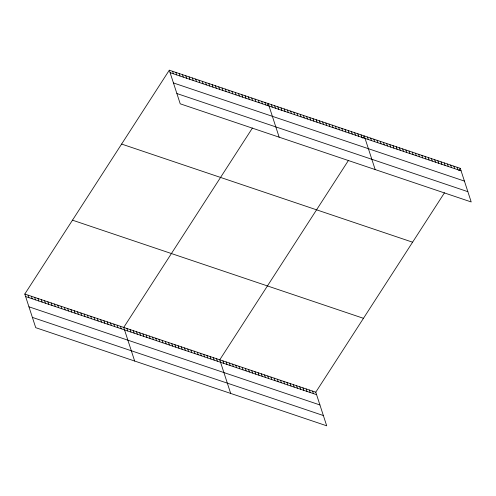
<?xml version="1.0" encoding="UTF-8"?>
<svg xmlns="http://www.w3.org/2000/svg" width="496" height="496" viewBox="0 0 496 496"><rect width="100%" height="100%" fill="white"/><g stroke="black" fill="none" stroke-linecap="round" stroke-linejoin="round"><path stroke-width="0.74" d="M444.503 192.764L315.778 392.187L326.703 425.81L35.724 327.67L24.8 294.047L169.297 70.19L460.276 168.33L471.2 201.953L180.222 103.813L169.297 70.19M252.458 127.993L123.733 327.416L134.658 361.038M267.127 105.264L268.231 103.559L279.155 137.181M348.477 160.375L219.759 359.805L230.683 393.427M362.787 138.217L364.25 135.941L375.174 169.57M458.806 170.605L460.276 168.33M170.103 72.676L461.082 170.816M173.439 82.95L464.423 181.09M176.88 93.533L467.858 191.679M121.613 144.063L412.591 242.203M72.484 220.174L363.463 318.314M24.8 294.047L315.778 392.187M25.606 296.534L316.591 394.673M28.948 306.807L319.926 404.953M32.389 317.397L323.367 415.536M457.076 167.251L457.882 169.737M453.871 166.172L454.683 168.659M450.672 165.094L451.478 167.58M447.473 164.015L448.279 166.501M444.273 162.93L445.079 165.416M441.068 161.851L441.88 164.337M437.869 160.772L438.675 163.258M434.67 159.693L435.476 162.18M431.47 158.615L432.276 161.101M428.265 157.536L429.077 160.022M425.066 156.457L425.872 158.943M421.867 155.378L422.673 157.864M418.667 154.293L419.473 156.779M415.462 153.214L416.274 155.701M412.263 152.136L413.069 154.622M409.064 151.057L409.87 153.543M405.864 149.978L406.67 152.464M402.659 148.899L403.471 151.385M399.46 147.82L400.266 150.307M396.261 146.742L397.067 149.228M393.061 145.657L393.867 148.143M389.856 144.578L390.668 147.064M386.657 143.499L387.463 145.985M383.458 142.42L384.264 144.906M380.258 141.341L381.064 143.828M377.053 140.263L377.865 142.749M373.854 139.184L374.66 141.67M370.655 138.105L371.461 140.591M367.449 137.02L368.261 139.506M361.051 134.862L361.857 137.349M357.852 133.784L358.658 136.27M354.646 132.705L355.458 135.191M351.447 131.626L352.253 134.112M348.248 130.547L349.054 133.033M345.049 129.468L345.855 131.955M341.843 128.383L342.655 130.87M338.644 127.305L339.45 129.791M335.445 126.226L336.251 128.712M332.246 125.147L333.052 127.633M329.04 124.068L329.852 126.554M325.841 122.989L326.647 125.476M322.642 121.911L323.448 124.397M319.443 120.832L320.249 123.318M316.237 119.747L317.049 122.233M313.038 118.668L313.844 121.154M309.839 117.589L310.645 120.075M306.64 116.51L307.446 118.997M303.434 115.432L304.246 117.918M300.235 114.353L301.041 116.839M297.036 113.274L297.842 115.76M293.837 112.195L294.643 114.681M290.631 111.11L291.443 113.596M287.432 110.031L288.238 112.518M284.233 108.953L285.039 111.439M281.034 107.874L281.84 110.36M277.828 106.795L278.64 109.281M274.629 105.716L275.435 108.202M271.43 104.637L272.236 107.124M264.932 102.443L265.738 104.929M261.634 101.333L262.44 103.819M258.335 100.217L259.141 102.703M255.037 99.107L255.843 101.593M251.739 97.997L252.545 100.483M248.44 96.881L249.246 99.367M245.142 95.771L245.954 98.258M241.843 94.655L242.656 97.142M238.545 93.546L239.357 96.032M235.253 92.436L236.059 94.922M231.954 91.32L232.76 93.806M228.656 90.21L229.462 92.696M225.358 89.094L226.164 91.58M222.059 87.984L222.865 90.47M218.761 86.874L219.567 89.361M215.462 85.758L216.268 88.245M312.579 391.108L313.385 393.595M212.164 84.649L212.976 87.135M309.38 390.03L310.186 392.516M208.866 83.533L209.678 86.019M306.181 388.951L306.987 391.437M205.567 82.423L206.379 84.909M302.975 387.872L303.788 390.358M202.275 81.313L203.081 83.799M299.776 386.793L300.582 389.279M198.977 80.197L199.783 82.683M296.577 385.714L297.383 388.194M195.678 79.087L196.484 81.573M293.378 384.629L294.184 387.116M192.38 77.971L193.186 80.457M290.172 383.551L290.985 386.037M189.081 76.861L189.887 79.348M286.973 382.472L287.779 384.958M185.783 75.752L186.589 78.238M283.774 381.393L284.58 383.879M182.485 74.636L183.291 77.122M280.575 380.314L281.381 382.8M179.186 73.526L179.998 76.012M277.369 379.235L278.182 381.722M175.888 72.41L176.7 74.896M274.17 378.157L274.976 380.643M172.589 71.3L173.402 73.786M270.971 377.078L271.777 379.558M267.766 375.993L268.578 378.479M264.566 374.914L265.379 377.4M261.367 373.835L262.173 376.321M258.168 372.756L258.974 375.243M254.963 371.678L255.775 374.164M251.763 370.599L252.569 373.085M248.564 369.52L249.37 372.006M245.365 368.441L246.171 370.921M242.16 367.356L242.972 369.842M238.96 366.277L239.766 368.764M235.761 365.199L236.567 367.685M232.562 364.12L233.368 366.606M229.357 363.041L230.169 365.527M226.157 361.962L226.963 364.448M222.958 360.883L223.764 363.37M216.554 358.72L217.366 361.206M213.354 357.641L214.16 360.127M210.155 356.562L210.961 359.048M206.956 355.483L207.762 357.969M203.751 354.404L204.563 356.891M200.551 353.326L201.357 355.812M197.352 352.247L198.158 354.733M194.153 351.168L194.959 353.648M190.948 350.083L191.76 352.569M187.748 349.004L188.554 351.49M184.549 347.925L185.355 350.412M181.35 346.847L182.156 349.333M178.145 345.768L178.957 348.254M174.945 344.689L175.751 347.175M171.746 343.61L172.552 346.096M168.547 342.531L169.353 345.011M165.342 341.446L166.154 343.933M162.142 340.368L162.948 342.854M158.943 339.289L159.749 341.775M155.744 338.21L156.55 340.696M152.539 337.131L153.351 339.617M149.339 336.052L150.145 338.539M146.14 334.974L146.946 337.46M142.941 333.895L143.747 336.375M139.736 332.81L140.548 335.296M136.536 331.731L137.342 334.217M133.337 330.652L134.143 333.138M130.138 329.573L130.944 332.06M126.933 328.495L127.745 330.981M120.435 326.3L121.241 328.786M117.137 325.19L117.943 327.676M113.838 324.08L114.65 326.566M110.54 322.964L111.352 325.45M107.241 321.854L108.054 324.341M103.949 320.738L104.755 323.225M100.651 319.629L101.457 322.115M97.352 318.519L98.158 321.005M94.054 317.403L94.86 319.889M90.756 316.293L91.562 318.779M87.457 315.177L88.263 317.663M84.159 314.067L84.965 316.553M80.86 312.957L81.673 315.444M77.562 311.841L78.374 314.328M74.264 310.732L75.076 313.218M70.971 309.616L71.777 312.102M67.673 308.506L68.479 310.992M64.375 307.396L65.181 309.882M61.076 306.28L61.882 308.766M57.778 305.17L58.584 307.656M54.479 304.054L55.285 306.54M51.181 302.944L51.987 305.431M47.883 301.835L48.695 304.321M44.584 300.719L45.396 303.205M41.286 299.609L42.098 302.095M37.994 298.493L38.8 300.979M34.695 297.383L35.501 299.869M31.397 296.273L32.203 298.759M28.098 295.157L28.904 297.643"/></g></svg>
